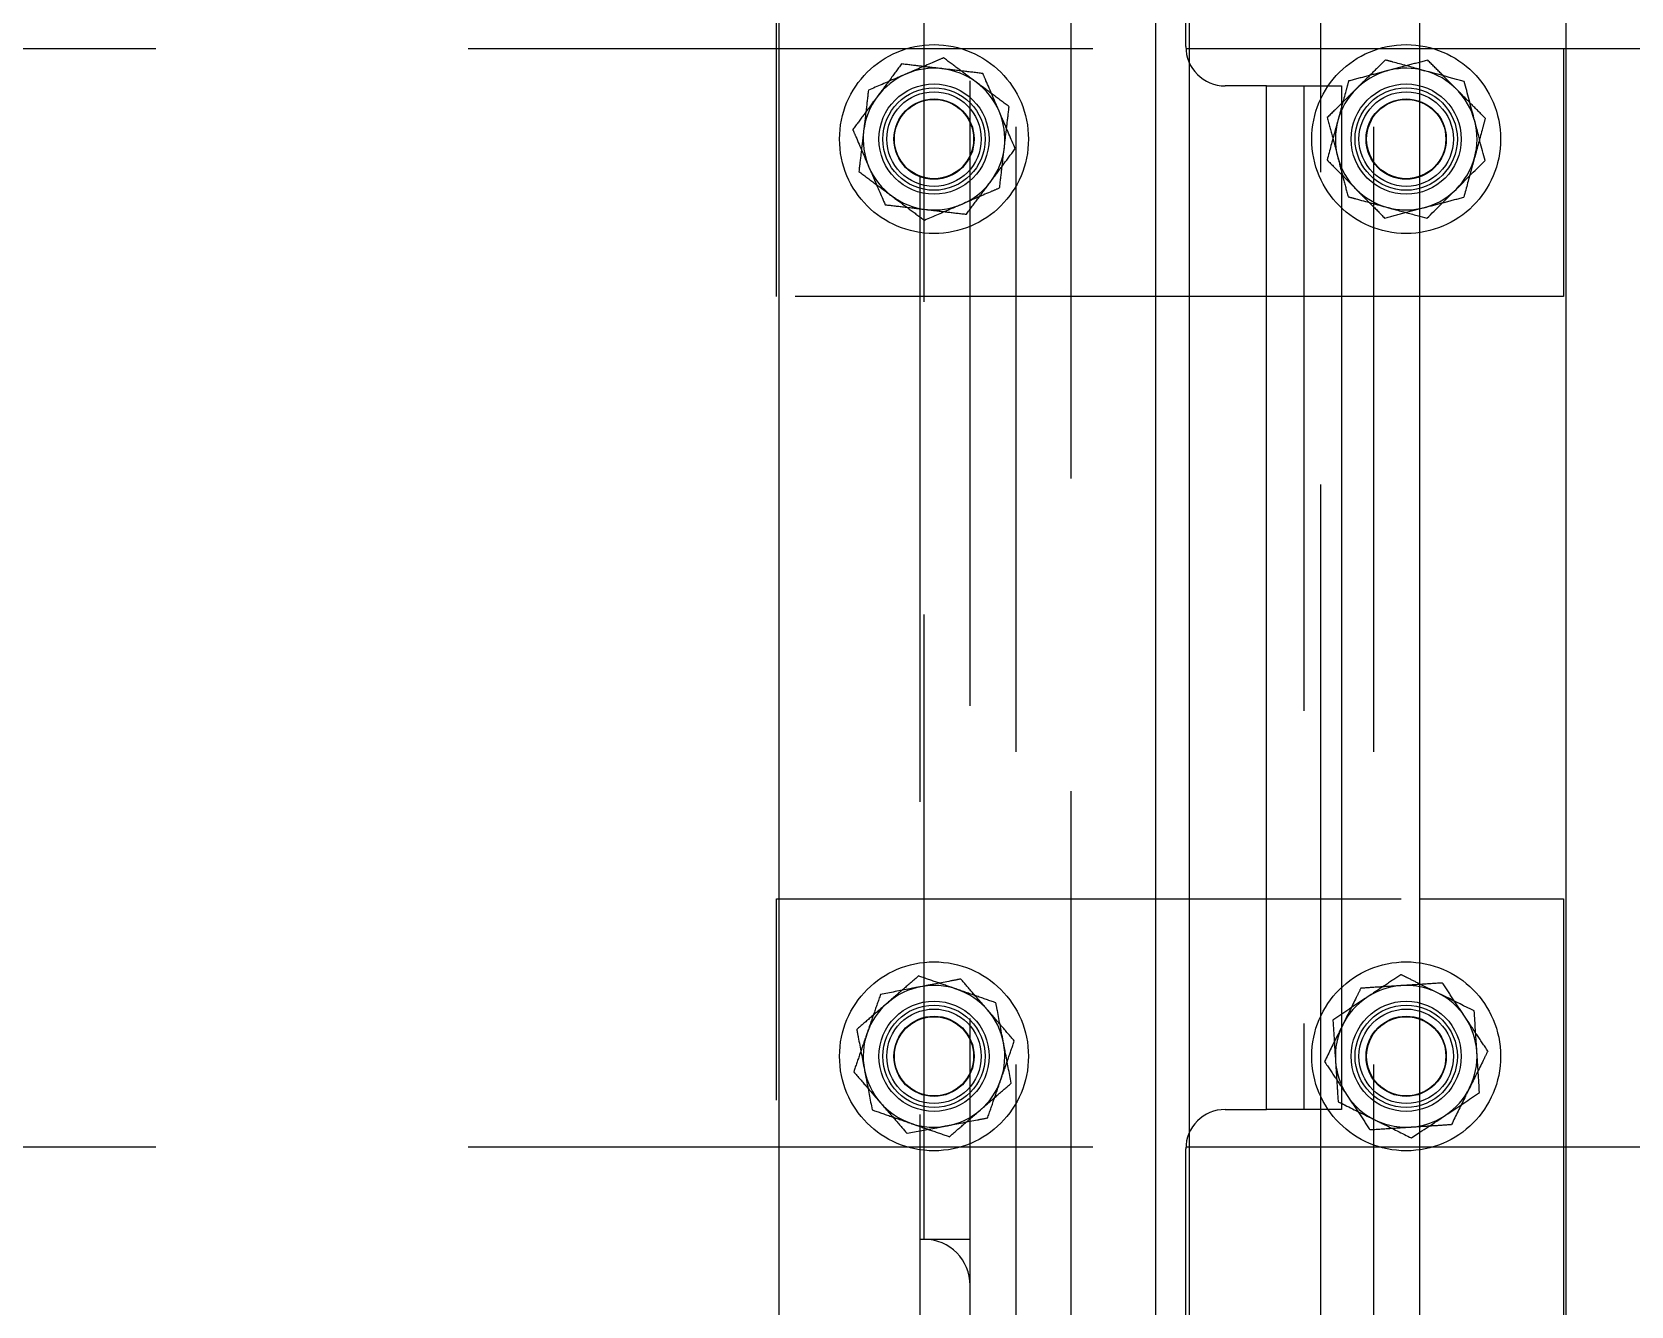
# Model space of a CAD drawing. Header units: metres. Extents: x 0 to 21025, y 0 to 14850.
# Drawn here: x 2607.4 to 2810.6, y 9101.4 to 9263.2 of the extents above; entities that cross this region are included whole.
import ezdxf

# ---------------------------------------------------------------- set-up
doc = ezdxf.new("R2010")
doc.units = ezdxf.units.M
doc.header["$LTSCALE"] = 25
doc.linetypes.add('HIDDEN2', pattern=[4.7625, 3.175, -1.5875])
for name, color, linetype in [('SL1', 8, 'Continuous'), ('SL4', 4, 'Continuous'), ('ST1', 7, 'HIDDEN2')]:
    doc.layers.add(name, color=color, linetype=linetype)

msp = doc.modelspace()

# ---------------------------------------------------------------- linework, layer by layer
at = {"layer": 'SL1'}
for p, q in [((2754.434, 9857.143), (2754.434, 8684.344)), ((2750.134, 9851.565), (2750.134, 8678.766)), ((2702.284, 9379.634), (2702.284, 9003.134)), ((2802.284, 9374.249), (2802.284, 9261.149)), ((2802.284, 9261.149), (2802.284, 9121.619)), ((2802.284, 9121.619), (2802.284, 9008.519))]:
    msp.add_line(p, q, dxfattribs=at)
at = {"layer": 'SL4'}
for p, q in [((2753.999, 9261.384), (2753.999, 9326.624)), ((2754.004, 9261.149), (3543.761, 9261.149)), ((2771.156, 9256.384), (2771.156, 9261.149)), ((2783.749, 9121.619), (2783.749, 9261.149)), ((2801.999, 9261.149), (2801.999, 9229.634)), ((2784.368, 9258.316), (2783.749, 9258.485)), ((2783.749, 9258.462), (2784.368, 9258.316)), ((2764.236, 9256.384), (2758.999, 9256.384)), ((2764.236, 9256.384), (2773.761, 9256.384)), ((2764.236, 9126.384), (2764.236, 9256.384)), ((2773.761, 9256.384), (2773.761, 9126.384)), ((2783.749, 9239.827), (2784.643, 9239.583)), ((2801.999, 9229.634), (2783.749, 9229.634)), ((2783.749, 9153.134), (2801.999, 9153.134)), ((2801.999, 9153.134), (2801.999, 9121.619)), ((2785.992, 9141.199), (2783.83, 9142.269)), ((2758.999, 9126.384), (2764.236, 9126.384)), ((2773.761, 9126.384), (2764.236, 9126.384)), ((2771.156, 9121.619), (2771.156, 9126.384)), ((2753.999, 9056.144), (2753.999, 9121.384)), ((2754.004, 9121.619), (3543.761, 9121.619))]:
    msp.add_line(p, q, dxfattribs=at)
for centre, radius, start, end in [((2758.999, 9261.384), 5, 180, 270), ((2781.999, 9249.634), 9, 14.73852, 74.73852), ((2781.999, 9249.634), 9, 314.73852, 14.73852), ((2781.999, 9249.634), 9, 281.21227, 314.73852), ((2781.999, 9133.134), 9, 63.66434, 78.78773), ((2781.999, 9133.134), 9, 3.66434, 63.66434), ((2781.999, 9133.134), 9, 303.66434, 3.66434), ((2758.999, 9121.384), 5, 90, 180), ((2781.999, 9133.134), 9, 281.21227, 303.66434)]:
    msp.add_arc(centre, radius, start, end, dxfattribs=at)
for points, knots in [([(2789.381, 9256.948), (2788.091, 9257.3), (2786.438, 9257.751), (2784.742, 9258.214), (2784.368, 9258.316)], [0, 0, 0, 0, 0.7796361, 1, 1, 1, 1]), ([(2790.703, 9251.923), (2790.671, 9252.042), (2790.434, 9252.944), (2789.987, 9254.645), (2789.584, 9256.176), (2789.381, 9256.948)], [0, 0, 0, 0, 0.07009, 0.5307844, 1, 1, 1, 1]), ([(2792.025, 9246.898), (2791.81, 9247.714), (2791.377, 9249.361), (2790.929, 9251.064), (2790.703, 9251.923)], [0, 0, 0, 0, 0.495458, 1, 1, 1, 1]), ([(2788.334, 9243.241), (2788.421, 9243.327), (2789.084, 9243.984), (2790.333, 9245.222), (2791.457, 9246.336), (2792.025, 9246.898)], [0, 0, 0, 0, 0.07009003, 0.53078443, 1, 1, 1, 1]), ([(2784.643, 9239.583), (2785.242, 9240.177), (2786.452, 9241.376), (2787.703, 9242.615), (2788.334, 9243.241)], [0, 0, 0, 0, 0.495458, 1, 1, 1, 1]), ([(2790.648, 9138.894), (2789.451, 9139.487), (2787.914, 9140.248), (2786.339, 9141.028), (2785.992, 9141.199)], [0, 0, 0, 0, 0.7796361, 1, 1, 1, 1]), ([(2790.98, 9133.709), (2790.973, 9133.832), (2790.913, 9134.763), (2790.801, 9136.518), (2790.699, 9138.097), (2790.648, 9138.894)], [0, 0, 0, 0, 0.07009, 0.5307844, 1, 1, 1, 1]), ([(2791.313, 9128.523), (2791.259, 9129.365), (2791.15, 9131.065), (2791.037, 9132.822), (2790.98, 9133.709)], [0, 0, 0, 0, 0.495458, 1, 1, 1, 1]), ([(2786.988, 9125.643), (2787.09, 9125.711), (2787.867, 9126.228), (2789.33, 9127.203), (2790.648, 9128.08), (2791.313, 9128.523)], [0, 0, 0, 0, 0.07009, 0.5307844, 1, 1, 1, 1]), ([(2783.749, 9123.486), (2784.092, 9123.714), (2785.152, 9124.42), (2786.247, 9125.15), (2786.988, 9125.643)], [0, 0, 0, 0, 0.3237578, 1, 1, 1, 1])]:
    msp.add_open_spline(points, degree=3, knots=knots, dxfattribs=at)
at = {"layer": 'ST1'}
for p, q in [((2701.999, 9229.634), (2701.999, 9374.249)), ((2801.999, 9374.249), (2801.999, 9261.149)), ((2720.249, 9046.384), (2720.249, 9336.384)), ((2783.749, 9261.149), (2783.749, 9336.384)), ((2732.449, 9052.734), (2732.449, 9330.034)), ((2777.899, 9052.734), (2777.899, 9330.034)), ((2726.599, 9058.584), (2726.599, 9324.184)), ((2739.406, 9285.884), (2739.406, 9096.884)), ((2771.156, 9261.149), (2771.156, 9285.884)), ((2720.749, 9109.884), (2720.749, 9272.884)), ((2543.761, 9261.149), (2754.004, 9261.149)), ((2764.236, 9126.384), (2764.236, 9256.384)), ((2768.999, 9256.384), (2768.999, 9126.384)), ((2771.156, 9126.384), (2771.156, 9256.384)), ((2783.749, 9229.634), (2701.999, 9229.634)), ((2701.999, 9008.519), (2701.999, 9153.134)), ((2701.999, 9153.134), (2783.749, 9153.134)), ((2782.663, 9122.763), (2783.749, 9123.486)), ((2543.761, 9121.619), (2754.004, 9121.619)), ((2771.156, 9096.884), (2771.156, 9121.619)), ((2783.749, 9046.384), (2783.749, 9121.619)), ((2801.999, 9121.619), (2801.999, 9008.519)), ((2720.749, 9109.884), (2720.249, 9109.884)), ((2726.599, 9109.884), (2720.749, 9109.884))]:
    msp.add_line(p, q, dxfattribs=at)
for centre, radius in [((2721.999, 9249.634), 12), ((2781.999, 9249.634), 12), ((2721.999, 9249.634), 7), ((2721.999, 9249.634), 6.5), ((2721.999, 9249.634), 6), ((2781.999, 9249.634), 7), ((2781.999, 9249.634), 6.5), ((2781.999, 9249.634), 6), ((2721.999, 9249.634), 5.1), ((2721.999, 9249.634), 5.036), ((2781.999, 9249.634), 5.1), ((2781.999, 9249.634), 5.036), ((2721.999, 9133.134), 12), ((2781.999, 9133.134), 12), ((2721.999, 9133.134), 7), ((2721.999, 9133.134), 6.5), ((2781.999, 9133.134), 7), ((2781.999, 9133.134), 6.5), ((2721.999, 9133.134), 6), ((2721.999, 9133.134), 5.1), ((2721.999, 9133.134), 5.036), ((2781.999, 9133.134), 6), ((2781.999, 9133.134), 5.1), ((2781.999, 9133.134), 5.036)]:
    msp.add_circle(centre, radius, dxfattribs=at)
for centre, radius, start, end in [((2721.999, 9249.634), 9, 83.31178, 143.31178), ((2721.999, 9249.634), 9, 23.31178, 83.31178), ((2781.999, 9249.634), 9, 78.78773, 134.73852), ((2781.999, 9249.634), 9, 134.73852, 194.73852), ((2721.999, 9249.634), 9, 143.31178, 203.31178), ((2721.999, 9249.634), 9, 323.31178, 23.31178), ((2781.999, 9249.634), 9, 194.73852, 254.73852), ((2721.999, 9249.634), 9, 203.31178, 263.31178), ((2721.999, 9249.634), 9, 263.31178, 323.31178), ((2781.999, 9249.634), 9, 254.73852, 281.21227), ((2721.999, 9133.134), 9, 70.86263, 130.86263), ((2721.999, 9133.134), 9, 10.86263, 70.86263), ((2781.999, 9133.134), 9, 78.78773, 123.66434), ((2721.999, 9133.134), 9, 130.86263, 190.86263), ((2781.999, 9133.134), 9, 123.66434, 183.66434), ((2721.999, 9133.134), 9, 310.86263, 10.86263), ((2721.999, 9133.134), 9, 190.86263, 250.86263), ((2781.999, 9133.134), 9, 183.66434, 243.66434), ((2721.999, 9133.134), 9, 250.86263, 310.86263), ((2781.999, 9133.134), 9, 243.66434, 281.21227), ((2720.749, 9104.034), 5.85, 0, 90)]:
    msp.add_arc(centre, radius, start, end, dxfattribs=at)
for points, knots in [([(2723.209, 9259.955), (2722.809, 9259.783), (2721.253, 9259.112), (2719.637, 9258.416), (2718.437, 9257.899)], [0, 0, 0, 0, 0.2575513, 1, 1, 1, 1]), ([(2727.376, 9256.851), (2727.277, 9256.924), (2726.529, 9257.482), (2725.119, 9258.532), (2723.85, 9259.478), (2723.209, 9259.955)], [0, 0, 0, 0, 0.07009003, 0.53078443, 1, 1, 1, 1]), ([(2779.355, 9259.684), (2778.756, 9259.09), (2777.546, 9257.891), (2776.295, 9256.652), (2775.664, 9256.027)], [0, 0, 0, 0, 0.495458, 1, 1, 1, 1]), ([(2783.749, 9258.485), (2782.594, 9258.8), (2781.106, 9259.206), (2779.675, 9259.597), (2779.355, 9259.684)], [0, 0, 0, 0, 0.7761452, 1, 1, 1, 1]), ([(2784.734, 9259.659), (2783.918, 9259.445), (2782.271, 9259.011), (2780.568, 9258.563), (2779.709, 9258.337)], [0, 0, 0, 0, 0.495458, 1, 1, 1, 1]), ([(2788.392, 9255.968), (2788.305, 9256.056), (2787.649, 9256.718), (2786.411, 9257.968), (2785.297, 9259.092), (2784.734, 9259.659)], [0, 0, 0, 0, 0.07009, 0.5307844, 1, 1, 1, 1]), ([(2718.437, 9257.899), (2718.003, 9257.712), (2716.388, 9257.016), (2714.815, 9256.338), (2713.665, 9255.843)], [0, 0, 0, 0, 0.2686336, 1, 1, 1, 1]), ([(2717.886, 9259.178), (2717.382, 9258.501), (2716.364, 9257.135), (2715.313, 9255.723), (2714.782, 9255.011)], [0, 0, 0, 0, 0.495458, 1, 1, 1, 1]), ([(2723.047, 9258.572), (2722.925, 9258.587), (2721.998, 9258.695), (2720.252, 9258.9), (2718.68, 9259.084), (2717.886, 9259.178)], [0, 0, 0, 0, 0.07009003, 0.53078443, 1, 1, 1, 1]), ([(2728.208, 9257.967), (2727.37, 9258.065), (2725.678, 9258.264), (2723.929, 9258.469), (2723.047, 9258.572)], [0, 0, 0, 0, 0.495458, 1, 1, 1, 1]), ([(2730.264, 9253.195), (2729.705, 9254.493), (2729.009, 9256.109), (2728.339, 9257.662), (2728.208, 9257.967)], [0, 0, 0, 0, 0.8036473, 1, 1, 1, 1]), ([(2779.709, 9258.337), (2779.59, 9258.306), (2778.688, 9258.069), (2776.987, 9257.621), (2775.456, 9257.219), (2774.684, 9257.016)], [0, 0, 0, 0, 0.07009, 0.5307844, 1, 1, 1, 1]), ([(2713.665, 9255.843), (2713.567, 9255.004), (2713.369, 9253.313), (2713.164, 9251.564), (2713.06, 9250.682)], [0, 0, 0, 0, 0.495458, 1, 1, 1, 1]), ([(2731.543, 9253.746), (2730.866, 9254.25), (2729.5, 9255.268), (2728.088, 9256.32), (2727.376, 9256.851)], [0, 0, 0, 0, 0.495458, 1, 1, 1, 1]), ([(2775.664, 9256.027), (2775.577, 9255.94), (2774.914, 9255.283), (2773.665, 9254.045), (2772.54, 9252.931), (2771.973, 9252.369)], [0, 0, 0, 0, 0.07009, 0.5307844, 1, 1, 1, 1]), ([(2774.684, 9257.016), (2774.569, 9256.595), (2774.123, 9254.961), (2773.66, 9253.263), (2773.316, 9252.003)], [0, 0, 0, 0, 0.2575513, 1, 1, 1, 1]), ([(2792.049, 9252.277), (2791.455, 9252.877), (2790.256, 9254.087), (2789.017, 9255.337), (2788.392, 9255.968)], [0, 0, 0, 0, 0.49545796, 1, 1, 1, 1]), ([(2714.782, 9255.011), (2714.708, 9254.912), (2714.151, 9254.164), (2713.1, 9252.754), (2712.154, 9251.484), (2711.677, 9250.844)], [0, 0, 0, 0, 0.07009, 0.5307844, 1, 1, 1, 1]), ([(2730.938, 9248.585), (2730.952, 9248.708), (2731.061, 9249.634), (2731.265, 9251.381), (2731.45, 9252.953), (2731.543, 9253.746)], [0, 0, 0, 0, 0.07009, 0.5307844, 1, 1, 1, 1]), ([(2732.32, 9248.423), (2731.792, 9249.651), (2731.113, 9251.225), (2730.417, 9252.839), (2730.264, 9253.195)], [0, 0, 0, 0, 0.77963608, 1, 1, 1, 1]), ([(2773.316, 9252.003), (2773.192, 9251.547), (2772.729, 9249.85), (2772.278, 9248.198), (2771.948, 9246.99)], [0, 0, 0, 0, 0.2686336, 1, 1, 1, 1]), ([(2771.973, 9252.369), (2772.188, 9251.553), (2772.621, 9249.906), (2773.069, 9248.203), (2773.295, 9247.344)], [0, 0, 0, 0, 0.495458, 1, 1, 1, 1]), ([(2792.049, 9252.277), (2791.934, 9251.857), (2791.489, 9250.223), (2791.025, 9248.525), (2790.681, 9247.265)], [0, 0, 0, 0, 0.2575513, 1, 1, 1, 1]), ([(2711.677, 9250.844), (2711.809, 9250.539), (2712.478, 9248.986), (2713.174, 9247.37), (2713.734, 9246.072)], [0, 0, 0, 0, 0.1963527, 1, 1, 1, 1]), ([(2713.06, 9250.682), (2713.046, 9250.559), (2712.937, 9249.633), (2712.732, 9247.886), (2712.548, 9246.314), (2712.455, 9245.521)], [0, 0, 0, 0, 0.07009, 0.5307844, 1, 1, 1, 1]), ([(2729.216, 9244.256), (2729.29, 9244.355), (2729.847, 9245.103), (2730.897, 9246.513), (2731.843, 9247.783), (2732.32, 9248.423)], [0, 0, 0, 0, 0.07009, 0.5307844, 1, 1, 1, 1]), ([(2730.332, 9243.425), (2730.431, 9244.263), (2730.629, 9245.954), (2730.834, 9247.703), (2730.938, 9248.585)], [0, 0, 0, 0, 0.495458, 1, 1, 1, 1]), ([(2773.295, 9247.344), (2773.326, 9247.225), (2773.564, 9246.323), (2774.011, 9244.622), (2774.414, 9243.091), (2774.617, 9242.319)], [0, 0, 0, 0, 0.07009, 0.5307844, 1, 1, 1, 1]), ([(2790.681, 9247.265), (2790.557, 9246.809), (2790.094, 9245.112), (2789.643, 9243.46), (2789.314, 9242.252)], [0, 0, 0, 0, 0.2686336, 1, 1, 1, 1]), ([(2712.455, 9245.521), (2713.132, 9245.017), (2714.497, 9243.999), (2715.909, 9242.947), (2716.622, 9242.416)], [0, 0, 0, 0, 0.495458, 1, 1, 1, 1]), ([(2713.734, 9246.072), (2713.887, 9245.716), (2714.583, 9244.102), (2715.261, 9242.527), (2715.79, 9241.3)], [0, 0, 0, 0, 0.2203639, 1, 1, 1, 1]), ([(2771.948, 9246.99), (2772.542, 9246.39), (2773.741, 9245.18), (2774.981, 9243.93), (2775.606, 9243.299)], [0, 0, 0, 0, 0.49545796, 1, 1, 1, 1]), ([(2730.332, 9243.425), (2729.932, 9243.252), (2728.376, 9242.582), (2726.76, 9241.885), (2725.56, 9241.368)], [0, 0, 0, 0, 0.2575513, 1, 1, 1, 1]), ([(2726.111, 9240.09), (2726.616, 9240.766), (2727.633, 9242.132), (2728.685, 9243.544), (2729.216, 9244.256)], [0, 0, 0, 0, 0.495458, 1, 1, 1, 1]), ([(2775.606, 9243.299), (2775.693, 9243.211), (2776.349, 9242.549), (2777.587, 9241.3), (2778.701, 9240.175), (2779.263, 9239.608)], [0, 0, 0, 0, 0.07009003, 0.53078443, 1, 1, 1, 1]), ([(2715.79, 9241.3), (2716.628, 9241.202), (2718.32, 9241.003), (2720.068, 9240.798), (2720.951, 9240.695)], [0, 0, 0, 0, 0.495458, 1, 1, 1, 1]), ([(2716.622, 9242.416), (2716.72, 9242.343), (2717.468, 9241.786), (2718.879, 9240.735), (2720.148, 9239.789), (2720.788, 9239.312)], [0, 0, 0, 0, 0.07009, 0.5307844, 1, 1, 1, 1]), ([(2725.56, 9241.368), (2725.127, 9241.181), (2723.511, 9240.485), (2721.939, 9239.808), (2720.788, 9239.312)], [0, 0, 0, 0, 0.2686336, 1, 1, 1, 1]), ([(2774.617, 9242.319), (2774.937, 9242.231), (2776.569, 9241.786), (2778.266, 9241.323), (2779.63, 9240.951)], [0, 0, 0, 0, 0.1963527, 1, 1, 1, 1]), ([(2784.289, 9240.93), (2784.408, 9240.961), (2785.31, 9241.198), (2787.01, 9241.646), (2788.541, 9242.048), (2789.314, 9242.252)], [0, 0, 0, 0, 0.07009, 0.5307844, 1, 1, 1, 1]), ([(2720.951, 9240.695), (2721.073, 9240.68), (2721.999, 9240.572), (2723.746, 9240.367), (2725.318, 9240.183), (2726.111, 9240.09)], [0, 0, 0, 0, 0.07009003, 0.53078443, 1, 1, 1, 1]), ([(2779.263, 9239.608), (2780.079, 9239.822), (2781.727, 9240.256), (2783.429, 9240.704), (2784.289, 9240.93)], [0, 0, 0, 0, 0.495458, 1, 1, 1, 1]), ([(2779.63, 9240.951), (2780.004, 9240.849), (2781.397, 9240.469), (2782.755, 9240.098), (2783.749, 9239.827)], [0, 0, 0, 0, 0.2684032, 1, 1, 1, 1]), ([(2720.303, 9141.972), (2719.839, 9141.883), (2718.111, 9141.552), (2716.43, 9141.229), (2715.2, 9140.993)], [0, 0, 0, 0, 0.2686336, 1, 1, 1, 1]), ([(2720.04, 9143.34), (2719.402, 9142.788), (2718.114, 9141.673), (2716.782, 9140.521), (2716.111, 9139.94)], [0, 0, 0, 0, 0.495458, 1, 1, 1, 1]), ([(2724.949, 9141.636), (2724.833, 9141.677), (2723.952, 9141.982), (2722.29, 9142.559), (2720.795, 9143.078), (2720.04, 9143.34)], [0, 0, 0, 0, 0.07009, 0.5307844, 1, 1, 1, 1]), ([(2725.406, 9142.952), (2724.977, 9142.869), (2723.314, 9142.55), (2721.586, 9142.219), (2720.303, 9141.972)], [0, 0, 0, 0, 0.2575513, 1, 1, 1, 1]), ([(2729.858, 9139.933), (2729.061, 9140.209), (2727.452, 9140.768), (2725.789, 9141.345), (2724.949, 9141.636)], [0, 0, 0, 0, 0.495458, 1, 1, 1, 1]), ([(2728.805, 9139.022), (2728.725, 9139.115), (2728.115, 9139.82), (2726.964, 9141.15), (2725.928, 9142.347), (2725.406, 9142.952)], [0, 0, 0, 0, 0.07009003, 0.53078443, 1, 1, 1, 1]), ([(2776.238, 9141.783), (2776.045, 9141.392), (2775.293, 9139.874), (2774.513, 9138.297), (2773.933, 9137.126)], [0, 0, 0, 0, 0.2575513, 1, 1, 1, 1]), ([(2781.424, 9142.115), (2781.301, 9142.107), (2780.37, 9142.048), (2778.615, 9141.935), (2777.035, 9141.834), (2776.238, 9141.783)], [0, 0, 0, 0, 0.07009003, 0.53078443, 1, 1, 1, 1]), ([(2781.335, 9143.505), (2780.632, 9143.037), (2779.215, 9142.093), (2777.749, 9141.117), (2777.01, 9140.624)], [0, 0, 0, 0, 0.495458, 1, 1, 1, 1]), ([(2783.83, 9142.269), (2783.292, 9142.536), (2782.446, 9142.955), (2781.632, 9143.358), (2781.335, 9143.505)], [0, 0, 0, 0, 0.6352091, 1, 1, 1, 1]), ([(2786.609, 9142.447), (2785.767, 9142.393), (2784.067, 9142.284), (2782.31, 9142.172), (2781.424, 9142.115)], [0, 0, 0, 0, 0.495458, 1, 1, 1, 1]), ([(2789.49, 9138.123), (2789.421, 9138.225), (2788.904, 9139.001), (2787.929, 9140.465), (2787.052, 9141.782), (2786.609, 9142.447)], [0, 0, 0, 0, 0.07009, 0.5307844, 1, 1, 1, 1]), ([(2716.111, 9139.94), (2716.017, 9139.86), (2715.312, 9139.249), (2713.982, 9138.099), (2712.785, 9137.063), (2712.181, 9136.541)], [0, 0, 0, 0, 0.07009, 0.5307844, 1, 1, 1, 1]), ([(2715.2, 9140.993), (2714.923, 9140.196), (2714.365, 9138.587), (2713.787, 9136.923), (2713.496, 9136.084)], [0, 0, 0, 0, 0.495458, 1, 1, 1, 1]), ([(2730.838, 9134.83), (2730.571, 9136.218), (2730.24, 9137.946), (2729.921, 9139.607), (2729.858, 9139.933)], [0, 0, 0, 0, 0.8036473, 1, 1, 1, 1]), ([(2777.01, 9140.624), (2776.907, 9140.556), (2776.131, 9140.039), (2774.667, 9139.064), (2773.35, 9138.187), (2772.685, 9137.744)], [0, 0, 0, 0, 0.07009, 0.5307844, 1, 1, 1, 1]), ([(2732.205, 9135.092), (2731.653, 9135.73), (2730.539, 9137.018), (2729.387, 9138.35), (2728.805, 9139.022)], [0, 0, 0, 0, 0.495458, 1, 1, 1, 1]), ([(2772.685, 9137.744), (2772.739, 9136.902), (2772.848, 9135.202), (2772.96, 9133.445), (2773.017, 9132.558)], [0, 0, 0, 0, 0.495458, 1, 1, 1, 1]), ([(2792.37, 9133.798), (2791.902, 9134.5), (2790.958, 9135.918), (2789.982, 9137.383), (2789.49, 9138.123)], [0, 0, 0, 0, 0.495458, 1, 1, 1, 1]), ([(2713.496, 9136.084), (2713.456, 9135.968), (2713.15, 9135.087), (2712.574, 9133.425), (2712.055, 9131.93), (2711.793, 9131.175)], [0, 0, 0, 0, 0.07009, 0.5307844, 1, 1, 1, 1]), ([(2712.181, 9136.541), (2712.243, 9136.214), (2712.562, 9134.553), (2712.894, 9132.826), (2713.16, 9131.437)], [0, 0, 0, 0, 0.1963527, 1, 1, 1, 1]), ([(2773.933, 9137.126), (2773.723, 9136.703), (2772.943, 9135.127), (2772.183, 9133.592), (2771.628, 9132.469)], [0, 0, 0, 0, 0.26863361, 1, 1, 1, 1]), ([(2730.501, 9130.183), (2730.542, 9130.299), (2730.848, 9131.181), (2731.424, 9132.842), (2731.943, 9134.337), (2732.205, 9135.092)], [0, 0, 0, 0, 0.07009, 0.5307844, 1, 1, 1, 1]), ([(2731.817, 9129.727), (2731.565, 9131.039), (2731.242, 9132.723), (2730.911, 9134.449), (2730.838, 9134.83)], [0, 0, 0, 0, 0.7796361, 1, 1, 1, 1]), ([(2792.37, 9133.798), (2792.176, 9133.407), (2791.425, 9131.889), (2790.644, 9130.312), (2790.065, 9129.141)], [0, 0, 0, 0, 0.2575513, 1, 1, 1, 1]), ([(2713.16, 9131.437), (2713.233, 9131.057), (2713.564, 9129.33), (2713.887, 9127.647), (2714.139, 9126.334)], [0, 0, 0, 0, 0.2203639, 1, 1, 1, 1]), ([(2771.628, 9132.469), (2772.096, 9131.767), (2773.04, 9130.349), (2774.016, 9128.884), (2774.508, 9128.145)], [0, 0, 0, 0, 0.495458, 1, 1, 1, 1]), ([(2773.017, 9132.558), (2773.025, 9132.435), (2773.085, 9131.505), (2773.197, 9129.75), (2773.298, 9128.17), (2773.349, 9127.373)], [0, 0, 0, 0, 0.07009, 0.5307844, 1, 1, 1, 1]), ([(2711.793, 9131.175), (2712.345, 9130.537), (2713.459, 9129.249), (2714.611, 9127.917), (2715.192, 9127.245)], [0, 0, 0, 0, 0.495458, 1, 1, 1, 1]), ([(2727.887, 9126.327), (2727.98, 9126.408), (2728.686, 9127.018), (2730.016, 9128.168), (2731.213, 9129.204), (2731.817, 9129.727)], [0, 0, 0, 0, 0.07009, 0.5307844, 1, 1, 1, 1]), ([(2728.798, 9125.274), (2729.075, 9126.071), (2729.633, 9127.68), (2730.21, 9129.344), (2730.501, 9130.183)], [0, 0, 0, 0, 0.495458, 1, 1, 1, 1]), ([(2773.349, 9127.373), (2773.647, 9127.226), (2775.163, 9126.475), (2776.739, 9125.695), (2778.006, 9125.068)], [0, 0, 0, 0, 0.1963527, 1, 1, 1, 1]), ([(2774.508, 9128.145), (2774.576, 9128.042), (2775.093, 9127.266), (2776.068, 9125.802), (2776.946, 9124.485), (2777.389, 9123.82)], [0, 0, 0, 0, 0.07009, 0.5307844, 1, 1, 1, 1]), ([(2790.065, 9129.141), (2789.855, 9128.717), (2789.075, 9127.141), (2788.315, 9125.607), (2787.76, 9124.484)], [0, 0, 0, 0, 0.2686336, 1, 1, 1, 1]), ([(2714.139, 9126.334), (2714.937, 9126.058), (2716.546, 9125.499), (2718.209, 9124.922), (2719.048, 9124.631)], [0, 0, 0, 0, 0.495458, 1, 1, 1, 1]), ([(2715.192, 9127.245), (2715.273, 9127.152), (2715.883, 9126.447), (2717.034, 9125.117), (2718.069, 9123.92), (2718.592, 9123.316)], [0, 0, 0, 0, 0.07009003, 0.53078443, 1, 1, 1, 1]), ([(2728.798, 9125.274), (2728.37, 9125.192), (2726.706, 9124.873), (2724.978, 9124.541), (2723.695, 9124.295)], [0, 0, 0, 0, 0.2575513, 1, 1, 1, 1]), ([(2723.957, 9122.927), (2724.596, 9123.48), (2725.884, 9124.594), (2727.215, 9125.746), (2727.887, 9126.327)], [0, 0, 0, 0, 0.495458, 1, 1, 1, 1]), ([(2723.695, 9124.295), (2723.231, 9124.206), (2721.504, 9123.874), (2719.822, 9123.552), (2718.592, 9123.316)], [0, 0, 0, 0, 0.2686336, 1, 1, 1, 1]), ([(2719.048, 9124.631), (2719.165, 9124.591), (2720.046, 9124.285), (2721.707, 9123.708), (2723.203, 9123.189), (2723.957, 9122.927)], [0, 0, 0, 0, 0.07009, 0.5307844, 1, 1, 1, 1]), ([(2777.389, 9123.82), (2778.231, 9123.874), (2779.93, 9123.983), (2781.688, 9124.095), (2782.574, 9124.152)], [0, 0, 0, 0, 0.495458, 1, 1, 1, 1]), ([(2778.006, 9125.068), (2778.353, 9124.896), (2779.929, 9124.116), (2781.465, 9123.355), (2782.663, 9122.763)], [0, 0, 0, 0, 0.2203639, 1, 1, 1, 1]), ([(2782.574, 9124.152), (2782.697, 9124.16), (2783.628, 9124.219), (2785.383, 9124.332), (2786.962, 9124.433), (2787.76, 9124.484)], [0, 0, 0, 0, 0.07009, 0.5307844, 1, 1, 1, 1])]:
    msp.add_open_spline(points, degree=3, knots=knots, dxfattribs=at)

doc.saveas('drawing.dxf')
